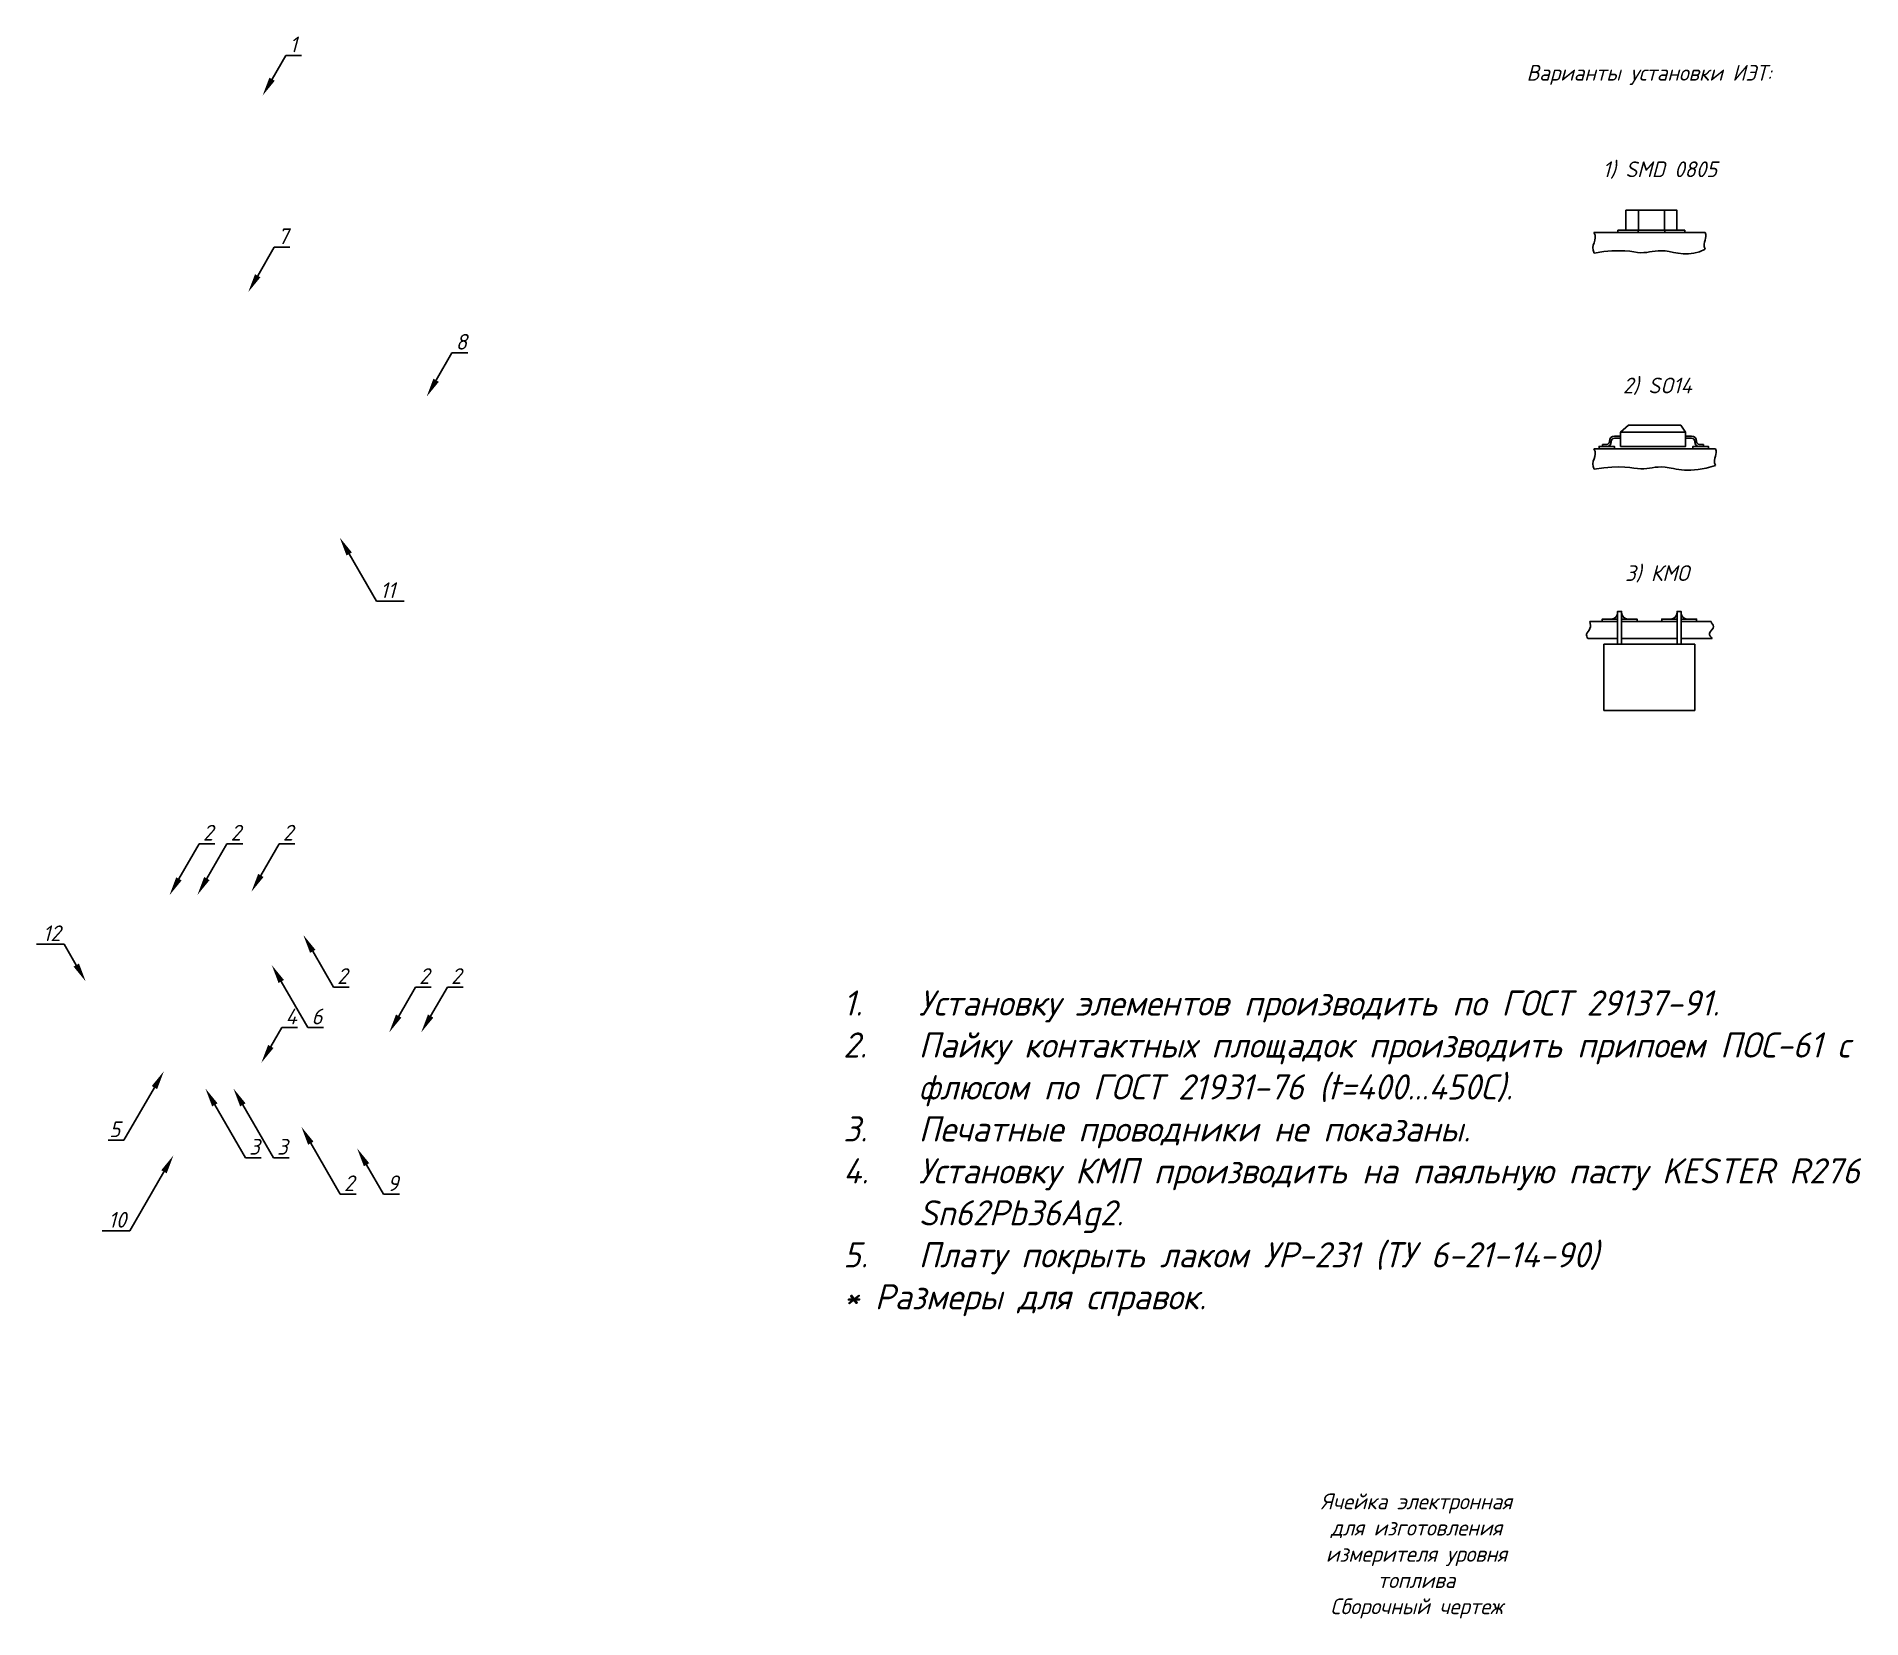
# Paper-space layout 'Лист' of a CAD drawing. Header units: millimetres. Extents: x 111 to 401, y 22 to 274.
import ezdxf
from ezdxf import colors
from ezdxf.entities.mleader import LeaderData, LeaderLine
from ezdxf.math import Vec2, Vec3

# ---------------------------------------------------------------- set-up
doc = ezdxf.new("R2010")
doc.units = ezdxf.units.MM
doc.linetypes.add('Сплошная', pattern=[0])
doc.layers.get('0').update_dxf_attribs({"linetype": 'Сплошная'})
doc.layers.add('основная моя', color=9, linetype='Сплошная', lineweight=15)
doc.styles.add('Regular Text (GOST)', font='GOST Common Italic.ttf')
doc.styles.add('Обычный текст (ГОСТ)', font='GOST Common Italic.ttf')

psp = doc.layouts.new('Лист')

# ---------------------------------------------------------------- linework, layer by layer
for p, q in [((365.31, 246.05), (365.31, 242.91)), ((369.41, 246.05), (369.41, 242.91)), ((358.22, 242.52), (375.88, 242.52)), ((362.43, 210.8), (363.74, 211.92)), ((363.74, 211.92), (372.01, 211.92)), ((372.01, 211.92), (372.78, 210.8)), ((360.27, 208.86), (359.58, 208.86)), ((359.58, 208.86), (359.58, 208.55)), ((360.67, 209.38), (360.67, 209.26)), ((360.98, 209.25), (360.98, 209.35)), ((362.43, 210.18), (361.47, 210.18)), ((361.48, 209.85), (362.43, 209.85)), ((372.78, 210.18), (373.74, 210.18)), ((373.73, 209.85), (372.78, 209.85)), ((374.23, 209.25), (374.23, 209.35)), ((374.54, 209.38), (374.54, 209.26)), ((374.94, 208.86), (375.63, 208.86)), ((375.63, 208.86), (375.63, 208.55)), ((358.22, 208.17), (377.52, 208.17)), ((359.58, 208.55), (360.28, 208.55)), ((375.63, 208.55), (374.93, 208.55)), ((357.58, 180.71), (361.98, 180.71)), ((360.76, 181.1), (360.98, 181.1)), ((361.98, 182.1), (361.98, 182.32)), ((362.62, 180.71), (371.44, 180.71)), ((372.08, 180.71), (376.87, 180.71)), ((357.25, 178.02), (361.98, 178.02)), ((362.62, 178.02), (371.44, 178.02)), ((372.08, 178.02), (377.03, 178.02))]:
    psp.add_line(p, q)
for points in [[(363.31, 246.05), (371.41, 246.05), (371.41, 242.91), (363.31, 242.91)], [(362.02, 242.91), (365.23, 242.91), (365.23, 242.52), (362.02, 242.52)], [(372.69, 242.91), (369.49, 242.91), (369.49, 242.52), (372.69, 242.52)], [(362.43, 208.53), (372.78, 208.53), (372.78, 210.8), (362.43, 210.8)], [(359.04, 208.17), (361.48, 208.17), (361.48, 208.55), (359.04, 208.55)], [(373.96, 208.17), (376.41, 208.17), (376.41, 208.55), (373.96, 208.55)], [(375.02, 208.17), (375.02, 208.17), (375.02, 208.17), (375.02, 208.17)], [(359.53, 180.71), (361.98, 180.71), (361.98, 181.1), (359.53, 181.1)], [(361.98, 177.12), (362.62, 177.12), (362.62, 182.32), (361.98, 182.32)], [(362.62, 180.71), (365.07, 180.71), (365.07, 181.1), (362.62, 181.1)], [(371.44, 180.71), (368.99, 180.71), (368.99, 181.1), (371.44, 181.1)], [(372.08, 177.12), (371.44, 177.12), (371.44, 182.32), (372.08, 182.32)], [(374.53, 180.71), (372.08, 180.71), (372.08, 181.1), (374.53, 181.1)], [(359.81, 177.12), (374.25, 177.12), (374.25, 166.6), (359.81, 166.6)]]:
    psp.add_lwpolyline(points, close=True)
for centre, radius, start, end in [((360.27, 209.26), 0.4, 270, 0), ((360.28, 209.25), 0.7, 270, 0), ((361.47, 209.38), 0.8, 90, 180), ((361.48, 209.35), 0.5, 90, 180), ((373.73, 209.35), 0.5, 0, 90), ((373.74, 209.38), 0.8, 0, 90), ((374.93, 209.25), 0.7, 180, 270), ((374.94, 209.26), 0.4, 180, 270), ((360.98, 182.1), 1, 270, 0), ((363.62, 182.1), 1, 180, 270), ((370.44, 182.1), 1, 270, 0), ((373.08, 182.1), 1, 180, 270)]:
    psp.add_arc(centre, radius, start, end)
for points in [[(358.22, 242.52), (358.92, 241.31), (357.54, 240.51), (358.26, 239.26)], [(375.88, 242.52), (376.39, 241.65), (375.39, 241.07), (375.88, 239.88)], [(358.26, 239.26), (362.65, 240.04), (366.08, 238.73), (368.83, 240.31), (373.45, 238.48), (375.88, 239.88)], [(358.22, 208.17), (358.92, 206.96), (357.54, 206.16), (358.26, 204.91)], [(377.52, 208.17), (378.02, 207.3), (377.02, 206.72), (377.52, 205.53)], [(358.26, 204.91), (362.65, 205.68), (366.08, 204.37), (368.83, 205.96), (373.45, 204.13), (377.52, 205.53)]]:
    psp.add_open_spline(points, degree=3)
for points in [[(357.25, 178.02), (357.06, 178.7), (357.58, 179.59), (357.58, 180.71)], [(377.03, 178.02), (376.58, 178.81), (377.24, 179.95), (376.87, 180.71), (376.87, 180.72)]]:
    psp.add_spline(points, degree=3)
at = {"layer": 'основная моя'}
psp.add_lwpolyline([(370.58, 242.52), (370.58, 242.52), (370.58, 242.52), (370.58, 242.52)], close=True, dxfattribs=at)

# ---------------------------------------------------------------- texts
at = {"style": 'Обычный текст (ГОСТ)'}
for s, width, gutter_width, heights, insert, char_height, attachment_point in [('\\pi2.5402;Варианты установки ИЭТ:', 46.8456, 1, [0], (344.98, 269.15), 2.5, 1), ('\\pi1.9982;1) SMD 0805', 21.2445, 1, [0], (357.61, 253.82), 2.5, 1), ('\\pi5.2132;2) SO14', 21.2445, 1, [0], (357.61, 219.47), 2.5, 1), ('\\pi5.5683;3) КМО', 21.2445, 1, [0], (357.61, 189.66), 2.5, 1), ('\\pi-12,l16,t16;1.^IУстановку элементов производить по ГОСТ 29137-91.\\P2.^IПайку контактных площадок производить припоем ПОС-61 с флюсом по ГОСТ 21931-76 (t=400...450С).\\P3.^IПечатные проводники не показаны.\\P4.^IУстановку КМП производить на паяльную пасту KESTER R276 Sn62Pb36Ag2.\\P5.^IПлату покрыть лаком УР-231 (ТУ 6-21-14-90)\\P* Размеры для справок.', 173.0811, 20, [0], (234.92, 122.11), 4, 1), ('Ячейка электронная \\Pдля изготовления \\Pизмерителя уровня\\Pтоплива\\PСборочный чертеж', 64.9196, 1, [24.61], (330.02, 32.25), 2.5, 5)]:
    psp.add_mtext_dynamic_manual_height_columns(s, width=width, gutter_width=gutter_width, heights=heights, dxfattribs=dict(at, insert=insert, char_height=char_height, attachment_point=attachment_point))

# ---------------------------------------------------------------- leaders
ml = psp.add_multileader_mtext('Standard')
ml.set_content('1', color=256, style='Regular Text (GOST)')
ml.set_leader_properties()
ml.build(insert=Vec2(0, 0))
ml.multileader.update_dxf_attribs({"text_left_attachment_type": 6, "text_right_attachment_type": 5, "dogleg_length": 0.5, "arrow_head_size": 3})
ctx = ml.context
ctx.base_point, ctx.char_height, ctx.arrow_head_size, ctx.landing_gap_size, ctx.plane_origin = Vec3(150.85, 270.66), 2.5, 3, 0.09, Vec3(146.66, 264.28)
ctx.left_attachment, ctx.right_attachment = 6, 5
notes = []
notes.append((ctx, [(0, (1, 1, 0), (150.35, 270.66), (1, 0), 0.5, [(0, [(146.66, 264.28)], 0, [])])]))
ctx.mtext.insert, ctx.mtext.flow_direction = Vec3(150.94, 273.66), 5
ml = psp.add_multileader_mtext('Standard')
ml.set_content('7', color=256, style='Regular Text (GOST)')
ml.set_leader_properties()
ml.build(insert=Vec2(0, 0))
ml.multileader.update_dxf_attribs({"text_left_attachment_type": 6, "text_right_attachment_type": 5, "dogleg_length": 0.5, "arrow_head_size": 3})
ctx = ml.context
ctx.base_point, ctx.char_height, ctx.arrow_head_size, ctx.landing_gap_size, ctx.plane_origin = Vec3(148.99, 240.18), 2.5, 3, 0.09, Vec3(144.38, 233.06)
ctx.left_attachment, ctx.right_attachment = 6, 5
notes.append((ctx, [(0, (1, 1, 0), (148.49, 240.18), (1, 0), 0.5, [(0, [(144.38, 233.06)], 0, [])])]))
ctx.mtext.insert, ctx.mtext.flow_direction = Vec3(149.08, 243.18), 5
ml = psp.add_multileader_mtext('Standard')
ml.set_content('8', color=256, style='Regular Text (GOST)')
ml.set_leader_properties()
ml.build(insert=Vec2(0, 0))
ml.multileader.update_dxf_attribs({"text_left_attachment_type": 6, "text_right_attachment_type": 5, "dogleg_length": 0.5, "arrow_head_size": 3})
ctx = ml.context
ctx.base_point, ctx.char_height, ctx.arrow_head_size, ctx.landing_gap_size, ctx.plane_origin = Vec3(177.25, 223.41), 2.5, 3, 0.09, Vec3(172.73, 216.45)
ctx.left_attachment, ctx.right_attachment = 6, 5
notes.append((ctx, [(0, (1, 1, 0), (176.75, 223.41), (1, 0), 0.5, [(0, [(172.73, 216.45)], 0, [])])]))
ctx.mtext.insert, ctx.mtext.flow_direction = Vec3(177.34, 226.41), 5
ml = psp.add_multileader_mtext('Standard')
ml.set_content('11', color=256, style='Regular Text (GOST)')
ml.set_leader_properties()
ml.build(insert=Vec2(0, 0))
ml.multileader.update_dxf_attribs({"text_left_attachment_type": 6, "text_right_attachment_type": 5, "dogleg_length": 0.5, "arrow_head_size": 3})
ctx = ml.context
ctx.base_point, ctx.char_height, ctx.arrow_head_size, ctx.landing_gap_size, ctx.plane_origin = Vec3(165.25, 183.95), 2.5, 3, 0.09, Vec3(158.92, 194.05)
ctx.left_attachment, ctx.right_attachment = 6, 5
notes.append((ctx, [(0, (1, 1, 0), (164.75, 183.95), (1, 0), 0.5, [(0, [(158.92, 194.05)], 0, [])])]))
ctx.mtext.insert, ctx.mtext.flow_direction = Vec3(165.34, 186.95), 5
ml = psp.add_multileader_mtext('Standard')
ml.set_content('2', color=256, style='Regular Text (GOST)')
ml.set_leader_properties()
ml.build(insert=Vec2(0, 0))
ml.multileader.update_dxf_attribs({"text_left_attachment_type": 6, "text_right_attachment_type": 5, "dogleg_length": 0.5, "arrow_head_size": 3})
ctx = ml.context
ctx.base_point, ctx.char_height, ctx.arrow_head_size, ctx.landing_gap_size, ctx.plane_origin = Vec3(137.08, 145.42), 2.5, 3, 0.09, Vec3(131.86, 137.23)
ctx.left_attachment, ctx.right_attachment = 6, 5
notes.append((ctx, [(0, (1, 1, 0), (136.58, 145.42), (1, 0), 0.5, [(0, [(131.86, 137.23)], 0, [])])]))
ctx.mtext.insert, ctx.mtext.flow_direction = Vec3(137.17, 148.42), 5
ml = psp.add_multileader_mtext('Standard')
ml.set_content('2', color=256, style='Regular Text (GOST)')
ml.set_leader_properties()
ml.build(insert=Vec2(0, 0))
ml.multileader.update_dxf_attribs({"text_left_attachment_type": 6, "text_right_attachment_type": 5, "dogleg_length": 0.5, "arrow_head_size": 3})
ctx = ml.context
ctx.base_point, ctx.char_height, ctx.arrow_head_size, ctx.landing_gap_size, ctx.plane_origin = Vec3(141.5, 145.42), 2.5, 3, 0.09, Vec3(136.3, 137.28)
ctx.left_attachment, ctx.right_attachment = 6, 5
notes.append((ctx, [(0, (1, 1, 0), (141, 145.42), (1, 0), 0.5, [(0, [(136.3, 137.28)], 0, [])])]))
ctx.mtext.insert, ctx.mtext.flow_direction = Vec3(141.59, 148.42), 5
ml = psp.add_multileader_mtext('Standard')
ml.set_content('2', color=256, style='Regular Text (GOST)')
ml.set_leader_properties()
ml.build(insert=Vec2(0, 0))
ml.multileader.update_dxf_attribs({"text_left_attachment_type": 6, "text_right_attachment_type": 5, "dogleg_length": 0.5, "arrow_head_size": 3})
ctx = ml.context
ctx.base_point, ctx.char_height, ctx.arrow_head_size, ctx.landing_gap_size, ctx.plane_origin = Vec3(149.79, 145.42), 2.5, 3, 0.09, Vec3(144.88, 137.78)
ctx.left_attachment, ctx.right_attachment = 6, 5
notes.append((ctx, [(0, (1, 1, 0), (149.29, 145.42), (1, 0), 0.5, [(0, [(144.88, 137.78)], 0, [])])]))
ctx.mtext.insert, ctx.mtext.flow_direction = Vec3(149.88, 148.42), 5
ml = psp.add_multileader_mtext('Standard')
ml.set_content('12', color=256, style='Regular Text (GOST)')
ml.set_leader_properties()
ml.build(insert=Vec2(0, 0))
ml.multileader.update_dxf_attribs({"text_left_attachment_type": 6, "text_right_attachment_type": 5, "dogleg_length": 0.5, "arrow_head_size": 3})
ctx = ml.context
ctx.base_point, ctx.char_height, ctx.arrow_head_size, ctx.landing_gap_size, ctx.plane_origin = Vec3(111.86, 129.44), 2.5, 3, 0.09, Vec3(118.55, 123.54)
ctx.left_attachment, ctx.right_attachment, ctx.text_align_type = 6, 5, 2
notes.append((ctx, [(0, (1, 1, 0), (115.14, 129.44), (-1, 0), 0.5, [(0, [(118.55, 123.54)], 0, [])])]))
ctx.mtext.insert, ctx.mtext.alignment, ctx.mtext.flow_direction = Vec3(114.55, 132.44), 3, 5
ml = psp.add_multileader_mtext('Standard')
ml.set_content('2', color=256, style='Regular Text (GOST)')
ml.set_leader_properties()
ml.build(insert=Vec2(0, 0))
ml.multileader.update_dxf_attribs({"text_left_attachment_type": 6, "text_right_attachment_type": 5, "dogleg_length": 0.5, "arrow_head_size": 3})
ctx = ml.context
ctx.base_point, ctx.char_height, ctx.arrow_head_size, ctx.landing_gap_size, ctx.plane_origin = Vec3(158.41, 122.64), 2.5, 3, 0.09, Vec3(153.13, 130.92)
ctx.left_attachment, ctx.right_attachment = 6, 5
notes.append((ctx, [(0, (1, 1, 0), (157.91, 122.64), (1, 0), 0.5, [(0, [(153.13, 130.92)], 0, [])])]))
ctx.mtext.insert, ctx.mtext.flow_direction = Vec3(158.5, 125.64), 5
ml = psp.add_multileader_mtext('Standard')
ml.set_content('6', color=256, style='Regular Text (GOST)')
ml.set_leader_properties()
ml.build(insert=Vec2(0, 0))
ml.multileader.update_dxf_attribs({"text_left_attachment_type": 6, "text_right_attachment_type": 5, "dogleg_length": 0.5, "arrow_head_size": 3})
ctx = ml.context
ctx.base_point, ctx.char_height, ctx.arrow_head_size, ctx.landing_gap_size, ctx.plane_origin = Vec3(154.34, 116.22), 2.5, 3, 0.09, Vec3(148.12, 126.13)
ctx.left_attachment, ctx.right_attachment = 6, 5
notes.append((ctx, [(0, (1, 1, 0), (153.84, 116.22), (1, 0), 0.5, [(0, [(148.12, 126.13)], 0, [])])]))
ctx.mtext.insert, ctx.mtext.flow_direction = Vec3(154.43, 119.22), 5
ml = psp.add_multileader_mtext('Standard')
ml.set_content('2', color=256, style='Regular Text (GOST)')
ml.set_leader_properties()
ml.build(insert=Vec2(0, 0))
ml.multileader.update_dxf_attribs({"text_left_attachment_type": 6, "text_right_attachment_type": 5, "dogleg_length": 0.5, "arrow_head_size": 3})
ctx = ml.context
ctx.base_point, ctx.char_height, ctx.arrow_head_size, ctx.landing_gap_size, ctx.plane_origin = Vec3(171.44, 122.64), 2.5, 3, 0.09, Vec3(166.78, 115.44)
ctx.left_attachment, ctx.right_attachment = 6, 5
notes.append((ctx, [(0, (1, 1, 0), (170.94, 122.64), (1, 0), 0.5, [(0, [(166.78, 115.44)], 0, [])])]))
ctx.mtext.insert, ctx.mtext.flow_direction = Vec3(171.53, 125.64), 5
ml = psp.add_multileader_mtext('Standard')
ml.set_content('2', color=256, style='Regular Text (GOST)')
ml.set_leader_properties()
ml.build(insert=Vec2(0, 0))
ml.multileader.update_dxf_attribs({"text_left_attachment_type": 6, "text_right_attachment_type": 5, "dogleg_length": 0.5, "arrow_head_size": 3})
ctx = ml.context
ctx.base_point, ctx.char_height, ctx.arrow_head_size, ctx.landing_gap_size, ctx.plane_origin = Vec3(176.52, 122.64), 2.5, 3, 0.09, Vec3(171.86, 115.44)
ctx.left_attachment, ctx.right_attachment = 6, 5
notes.append((ctx, [(0, (1, 1, 0), (176.02, 122.64), (1, 0), 0.5, [(0, [(171.86, 115.44)], 0, [])])]))
ctx.mtext.insert, ctx.mtext.flow_direction = Vec3(176.61, 125.64), 5
ml = psp.add_multileader_mtext('Standard')
ml.set_content('4', color=256, style='Regular Text (GOST)')
ml.set_leader_properties()
ml.build(insert=Vec2(0, 0))
ml.multileader.update_dxf_attribs({"text_left_attachment_type": 6, "text_right_attachment_type": 5, "dogleg_length": 0.5, "arrow_head_size": 3})
ctx = ml.context
ctx.base_point, ctx.char_height, ctx.arrow_head_size, ctx.landing_gap_size, ctx.plane_origin = Vec3(150.2, 116.22), 2.5, 3, 0.09, Vec3(146.46, 110.61)
ctx.left_attachment, ctx.right_attachment = 6, 5
notes.append((ctx, [(0, (1, 1, 0), (149.7, 116.22), (1, 0), 0.5, [(0, [(146.46, 110.61)], 0, [])])]))
ctx.mtext.insert, ctx.mtext.flow_direction = Vec3(150.29, 119.22), 5
ml = psp.add_multileader_mtext('Standard')
ml.set_content('5', color=256, style='Regular Text (GOST)')
ml.set_leader_properties()
ml.build(insert=Vec2(0, 0))
ml.multileader.update_dxf_attribs({"text_left_attachment_type": 6, "text_right_attachment_type": 5, "dogleg_length": 0.5, "arrow_head_size": 3})
ctx = ml.context
ctx.base_point, ctx.char_height, ctx.arrow_head_size, ctx.landing_gap_size, ctx.plane_origin = Vec3(122.19, 98.3), 2.5, 3, 0.09, Vec3(130.97, 109.27)
ctx.left_attachment, ctx.right_attachment, ctx.text_align_type = 6, 5, 2
notes.append((ctx, [(0, (1, 1, 0), (124.63, 98.3), (-1, 0), 0.5, [(0, [(130.97, 109.27)], 0, [])])]))
ctx.mtext.insert, ctx.mtext.alignment, ctx.mtext.flow_direction = Vec3(124.04, 101.3), 3, 5
ml = psp.add_multileader_mtext('Standard')
ml.set_content('3', color=256, style='Regular Text (GOST)')
ml.set_leader_properties()
ml.build(insert=Vec2(0, 0))
ml.multileader.update_dxf_attribs({"text_left_attachment_type": 6, "text_right_attachment_type": 5, "dogleg_length": 0.5, "arrow_head_size": 3})
ctx = ml.context
ctx.base_point, ctx.char_height, ctx.arrow_head_size, ctx.landing_gap_size, ctx.plane_origin = Vec3(144.43, 95.52), 2.5, 3, 0.09, Vec3(137.57, 106.53)
ctx.left_attachment, ctx.right_attachment = 6, 5
notes.append((ctx, [(0, (1, 1, 0), (143.93, 95.52), (1, 0), 0.5, [(0, [(137.57, 106.53)], 0, [])])]))
ctx.mtext.insert, ctx.mtext.flow_direction = Vec3(144.52, 98.52), 5
ml = psp.add_multileader_mtext('Standard')
ml.set_content('3', color=256, style='Regular Text (GOST)')
ml.set_leader_properties()
ml.build(insert=Vec2(0, 0))
ml.multileader.update_dxf_attribs({"text_left_attachment_type": 6, "text_right_attachment_type": 5, "dogleg_length": 0.5, "arrow_head_size": 3})
ctx = ml.context
ctx.base_point, ctx.char_height, ctx.arrow_head_size, ctx.landing_gap_size, ctx.plane_origin = Vec3(148.87, 95.52), 2.5, 3, 0.09, Vec3(142.02, 106.53)
ctx.left_attachment, ctx.right_attachment = 6, 5
notes.append((ctx, [(0, (1, 1, 0), (148.37, 95.52), (1, 0), 0.5, [(0, [(142.02, 106.53)], 0, [])])]))
ctx.mtext.insert, ctx.mtext.flow_direction = Vec3(148.96, 98.52), 5
ml = psp.add_multileader_mtext('Standard')
ml.set_content('2', color=256, style='Regular Text (GOST)')
ml.set_leader_properties()
ml.build(insert=Vec2(0, 0))
ml.multileader.update_dxf_attribs({"text_left_attachment_type": 6, "text_right_attachment_type": 5, "dogleg_length": 0.5, "arrow_head_size": 3})
ctx = ml.context
ctx.base_point, ctx.char_height, ctx.arrow_head_size, ctx.landing_gap_size, ctx.plane_origin = Vec3(159.5, 89.72), 2.5, 3, 0.09, Vec3(152.82, 100.44)
ctx.left_attachment, ctx.right_attachment = 6, 5
notes.append((ctx, [(0, (1, 1, 0), (159, 89.72), (1, 0), 0.5, [(0, [(152.82, 100.44)], 0, [])])]))
ctx.mtext.insert, ctx.mtext.flow_direction = Vec3(159.59, 92.72), 5
ml = psp.add_multileader_mtext('Standard')
ml.set_content('10', color=256, style='Regular Text (GOST)')
ml.set_leader_properties()
ml.build(insert=Vec2(0, 0))
ml.multileader.update_dxf_attribs({"text_left_attachment_type": 6, "text_right_attachment_type": 5, "dogleg_length": 0.5, "arrow_head_size": 3})
ctx = ml.context
ctx.base_point, ctx.char_height, ctx.arrow_head_size, ctx.landing_gap_size, ctx.plane_origin = Vec3(122.38, 83.92), 2.5, 3, 0.09, Vec3(132.49, 95.9)
ctx.left_attachment, ctx.right_attachment, ctx.text_align_type = 6, 5, 2
notes.append((ctx, [(0, (1, 1, 0), (125.57, 83.92), (-1, 0), 0.5, [(0, [(132.49, 95.9)], 0, [])])]))
ctx.mtext.insert, ctx.mtext.alignment, ctx.mtext.flow_direction = Vec3(124.98, 86.92), 3, 5
ml = psp.add_multileader_mtext('Standard')
ml.set_content('9', color=256, style='Regular Text (GOST)')
ml.set_leader_properties()
ml.build(insert=Vec2(0, 0))
ml.multileader.update_dxf_attribs({"text_left_attachment_type": 6, "text_right_attachment_type": 5, "dogleg_length": 0.5, "arrow_head_size": 3})
ctx = ml.context
ctx.base_point, ctx.char_height, ctx.arrow_head_size, ctx.landing_gap_size, ctx.plane_origin = Vec3(166.39, 89.72), 2.5, 3, 0.09, Vec3(161.68, 97.02)
ctx.left_attachment, ctx.right_attachment = 6, 5
notes.append((ctx, [(0, (1, 1, 0), (165.89, 89.72), (1, 0), 0.5, [(0, [(161.68, 97.02)], 0, [])])]))
ctx.mtext.insert, ctx.mtext.flow_direction = Vec3(166.48, 92.72), 5
for ctx, leaders in notes:
    for number, flags, end, landing, length, lines in leaders:
        leader = LeaderData()
        leader.index, (leader.has_last_leader_line, leader.has_dogleg_vector, leader.attachment_direction) = number, flags
        leader.last_leader_point, leader.dogleg_vector, leader.dogleg_length = Vec3(end), Vec3(landing), length
        for number, points, colour, breaks in lines:
            line = LeaderLine()
            line.index, line.vertices, line.color, line.breaks = number, Vec3.list(points), colors.encode_raw_color(colour), breaks
            leader.lines.append(line)
        ctx.leaders.append(leader)

doc.saveas('drawing.dxf')
